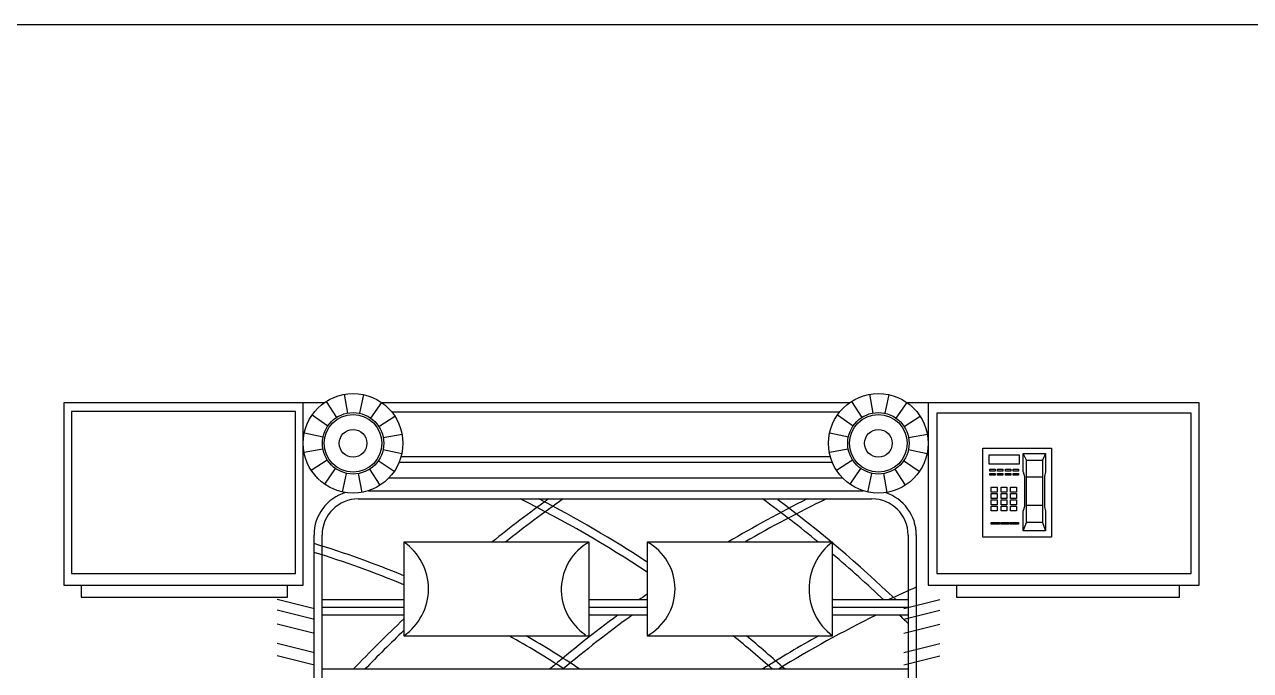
# Model space of a CAD drawing. Header units: millimetres. Extents: x -733 to 20318, y 212 to 20507.
# Drawn here: x 14495 to 17406, y 11263 to 12797 of the extents above; entities that cross this region are included whole.
import ezdxf

# ---------------------------------------------------------------- set-up
doc = ezdxf.new("R2010")
doc.units = ezdxf.units.MM
doc.layers.get('0').update_dxf_attribs({"color": 250})

msp = doc.modelspace()

# ---------------------------------------------------------------- linework, layer by layer
at = {"color": 18, "true_color": 0x000000}
for p, q in [((-732.8, 12796.7), (19593.4, 12796.7)), ((15254, 11918.8), (15262.1, 11874.2)), ((15300.2, 11918), (15290.6, 11873.7)), ((16501.7, 11918.8), (16509.8, 11874.2)), ((16547.8, 11918), (16538.2, 11873.7)), ((14588.4, 11898.6), (14588.4, 11465.6)), ((15206.4, 11898.6), (14588.4, 11898.6)), ((15157, 11465.6), (15157, 11898.6)), ((15211.1, 11901.9), (15235.7, 11863.7)), ((15342.5, 11899.7), (15316.7, 11862.4)), ((16454, 11898.6), (15344, 11898.6)), ((16458.8, 11901.9), (16483.3, 11863.7)), ((16590.1, 11899.7), (16564.3, 11862.4)), ((17284.4, 11898.6), (16591.6, 11898.6)), ((16641.1, 11898.6), (16641.1, 11465.6)), ((17284.4, 11465.6), (17284.4, 11898.6)), ((14606.1, 11878.4), (14606.1, 11493.7)), ((15138.3, 11878.4), (14606.1, 11878.4)), ((15138.3, 11493.7), (15138.3, 11878.4)), ((15178, 11869.8), (15215.3, 11844)), ((15374.6, 11866.5), (15336.5, 11842)), ((16430.3, 11876.1), (15367.7, 11876.1)), ((16425.6, 11869.8), (16462.9, 11844)), ((16622.2, 11866.5), (16584.1, 11842)), ((16661.6, 11873.7), (16661.6, 11493.7)), ((17265.7, 11873.7), (16661.6, 11873.7)), ((17265.7, 11493.7), (17265.7, 11873.7)), ((15159.6, 11827.4), (15203.9, 11817.9)), ((15391.5, 11823.6), (15346.9, 11815.5)), ((16407.3, 11827.4), (16451.6, 11817.9)), ((16639.2, 11823.6), (16594.5, 11815.5)), ((15158.9, 11781.3), (15203.5, 11789.4)), ((15175.8, 11738.4), (15213.9, 11763)), ((15390.8, 11777.5), (15346.4, 11787.1)), ((15389.3, 11771.5), (16408.7, 11771.5)), ((16406.5, 11781.3), (16451.1, 11789.4)), ((16423.4, 11738.4), (16461.6, 11763)), ((16638.4, 11777.5), (16594.1, 11787.1)), ((16874.3, 11762.7), (16866.4, 11778.2)), ((16920, 11778.2), (16912.8, 11762.7)), ((15207.9, 11705.3), (15233.7, 11742.5)), ((15339.3, 11703.1), (15314.7, 11741.2)), ((15372.4, 11735.2), (15335.1, 11761)), ((15384.7, 11757.9), (16413.3, 11757.9)), ((16455.5, 11705.3), (16481.3, 11742.5)), ((16586.9, 11703.1), (16562.3, 11741.2)), ((16620, 11735.2), (16582.8, 11761)), ((16866.4, 11734.9), (16869.6, 11723.6)), ((16920, 11734.9), (16917.6, 11723.6)), ((15250.2, 11686.9), (15259.8, 11731.2)), ((15296.4, 11686.1), (15288.2, 11730.8)), ((16438, 11720.1), (15360, 11720.1)), ((16497.9, 11686.9), (16507.4, 11731.2)), ((16544, 11686.1), (16535.9, 11730.8)), ((16869.6, 11723.6), (16869.6, 11652.7)), ((16874.3, 11722.7), (16912.8, 11722.7)), ((16917.6, 11723.6), (16917.6, 11651.4)), ((15311.5, 11689.9), (16486.5, 11689.9)), ((15287.6, 11670.7), (16507.6, 11670.7)), ((16869.6, 11652.7), (16866.4, 11641.8)), ((16912.8, 11654.8), (16874.3, 11654.8)), ((16917.6, 11651.4), (16920, 11641.8)), ((16866.4, 11595.1), (16874.3, 11614.4)), ((16912.8, 11614.4), (16920, 11595.1)), ((15182.4, 9849.9), (15182.4, 11584.8)), ((15201.7, 9849.9), (15201.7, 11584.8)), ((15836, 11567.8), (15395.9, 11567.8)), ((15395.9, 11567.8), (15395.9, 11345.7)), ((15836, 11345.7), (15836, 11567.8)), ((16413.8, 11567.8), (15973.8, 11567.8)), ((15973.8, 11567.8), (15973.8, 11345.7)), ((16413.8, 11345.7), (16413.8, 11567.8)), ((16593.5, 11584.8), (16593.5, 9849.9)), ((16612.8, 11584.8), (16612.8, 9849.9)), ((14606.1, 11493.7), (15138.3, 11493.7)), ((16661.6, 11493.7), (17265.7, 11493.7)), ((14588.4, 11465.6), (15157, 11465.6)), ((14629.5, 11465.6), (14629.5, 11437.6)), ((15119.8, 11437.6), (15119.8, 11465.6)), ((16641.1, 11465.6), (17284.4, 11465.6)), ((16708.4, 11465.6), (16708.4, 11437.6)), ((17238.2, 11437.6), (17238.2, 11465.6)), ((14629.5, 11437.6), (15119.8, 11437.6)), ((15180.2, 11410), (15094.7, 11431.4)), ((15395.9, 11430.6), (15201.7, 11430.6)), ((15973.8, 11430.6), (15836, 11430.6)), ((16593.5, 11430.6), (16413.8, 11430.6)), ((16583.4, 11410), (16668.9, 11431.4)), ((16708.4, 11437.6), (17238.2, 11437.6)), ((15180.2, 11385), (15094.7, 11406.3)), ((15395.9, 11412.6), (15201.7, 11412.6)), ((15395.9, 11394.6), (15201.7, 11394.6)), ((15973.8, 11412.6), (15836, 11412.6)), ((15973.8, 11394.6), (15836, 11394.6)), ((16593.5, 11412.6), (16413.8, 11412.6)), ((16593.5, 11394.6), (16413.8, 11394.6)), ((16583.4, 11385), (16668.9, 11406.3)), ((15180.2, 11351.6), (15094.7, 11372.9)), ((16583.4, 11351.6), (16668.9, 11372.9)), ((15180.2, 11305.6), (15094.7, 11327)), ((15395.9, 11345.7), (15836, 11345.7)), ((15973.8, 11345.7), (16413.8, 11345.7)), ((16583.4, 11305.6), (16668.9, 11327)), ((15180.2, 11276.4), (15094.7, 11297.7)), ((16583.4, 11276.4), (16668.9, 11297.7)), ((16593.5, 11266.2), (15201.7, 11266.2))]:
    msp.add_line(p, q, dxfattribs=at)
for points in [[(16934, 11580), (16771, 11580), (16771, 11790.8), (16934, 11790.8)], [(16857.1, 11752.9), (16786.1, 11752.9), (16786.1, 11775.4), (16857.1, 11775.4)], [(16800.3, 11736.7), (16787.6, 11736.7), (16787.6, 11741), (16800.3, 11741)], [(16818.7, 11736.7), (16805.9, 11736.7), (16805.9, 11741), (16818.7, 11741)], [(16837, 11736.7), (16824.3, 11736.7), (16824.3, 11741), (16837, 11741)], [(16855.4, 11736.7), (16842.7, 11736.7), (16842.7, 11741), (16855.4, 11741)], [(16912.8, 11614.4), (16874.3, 11614.4), (16874.3, 11762.7), (16912.8, 11762.7)], [(16800.3, 11726.8), (16787.6, 11726.8), (16787.6, 11731.1), (16800.3, 11731.1)], [(16818.7, 11726.8), (16805.9, 11726.8), (16805.9, 11731.1), (16818.7, 11731.1)], [(16837, 11726.8), (16824.3, 11726.8), (16824.3, 11731.1), (16837, 11731.1)], [(16855.4, 11726.8), (16842.7, 11726.8), (16842.7, 11731.1), (16855.4, 11731.1)], [(16804.5, 11686.4), (16790.8, 11686.4), (16790.8, 11698.1), (16804.5, 11698.1)], [(16804.5, 11671.6), (16790.8, 11671.6), (16790.8, 11683.3), (16804.5, 11683.3)], [(16827.9, 11686.4), (16814.1, 11686.4), (16814.1, 11698.1), (16827.9, 11698.1)], [(16827.9, 11671.6), (16814.1, 11671.6), (16814.1, 11683.3), (16827.9, 11683.3)], [(16850.5, 11686.4), (16836.7, 11686.4), (16836.7, 11698.1), (16850.5, 11698.1)], [(16850.5, 11671.6), (16836.7, 11671.6), (16836.7, 11683.3), (16850.5, 11683.3)], [(16804.5, 11656.8), (16790.8, 11656.8), (16790.8, 11668.4), (16804.5, 11668.4)], [(16804.5, 11642), (16790.8, 11642), (16790.8, 11653.6), (16804.5, 11653.6)], [(16827.9, 11656.8), (16814.1, 11656.8), (16814.1, 11668.4), (16827.9, 11668.4)], [(16827.9, 11642), (16814.1, 11642), (16814.1, 11653.6), (16827.9, 11653.6)], [(16850.5, 11656.8), (16836.7, 11656.8), (16836.7, 11668.4), (16850.5, 11668.4)], [(16850.5, 11642), (16836.7, 11642), (16836.7, 11653.6), (16850.5, 11653.6)], [(16810.7, 11610.5), (16790.8, 11610.5), (16790.8, 11614.4), (16810.7, 11614.4)], [(16833.2, 11610.5), (16813.4, 11610.5), (16813.4, 11614.4), (16833.2, 11614.4)], [(16855.8, 11610.5), (16835.9, 11610.5), (16835.9, 11614.4), (16855.8, 11614.4)]]:
    msp.add_lwpolyline(points, close=True, dxfattribs=at)
for points in [[(16866.4, 11734.9), (16866.4, 11778.6)], [(16866.4, 11778.2), (16920, 11778.2), (16920, 11734.9)], [(16866.4, 11594.6), (16866.4, 11641.8)], [(16920, 11641.8), (16920, 11595.1)], [(16920, 11595.1), (16866.4, 11595.1)]]:
    msp.add_lwpolyline(points, dxfattribs=at)
for centre, radius in [((15275.2, 11802.5), 118.2), ((16522.8, 11802.5), 118.2), ((15275.2, 11802.5), 72.9), ((15275.2, 11802.5), 68.4), ((16522.8, 11802.5), 72.9), ((16522.8, 11802.5), 68.4), ((15275.2, 11802.5), 32.8), ((16522.8, 11802.5), 32.8)]:
    msp.add_circle(centre, radius, dxfattribs=at)
for centre, radius, start, end in [((15287.6, 11584.8), 105.2, 106.6008, 180), ((16507.6, 11584.8), 105.2, 0, 72.884), ((15287.6, 11584.8), 85.9, 90, 180), ((17741.4, 8906.1), 3413.2, 125.9065, 128.7549), ((17741.4, 8906.1), 3393.2, 125.4374, 128.3323), ((14478.7, 9256.2), 2693.1, 56.28, 63.704), ((14478.7, 9256.2), 2713.1, 56.5614, 62.8617), ((17741.4, 8906.1), 3093.2, 116.6492, 120.6265), ((17741.4, 8906.1), 3073.2, 115.8963, 119.9907), ((14478.7, 9256.2), 2993.1, 50.5595, 53.7709), ((14478.7, 9256.2), 3013.1, 46.1881, 53.1938), ((16507.6, 11584.8), 85.9, 0, 90), ((14478.7, 9256.2), 2413.1, 67.6607, 73.0451), ((15319.6, 11456.8), 134.7, 304.5027, 55.4973), ((15898.2, 11455.3), 128.6, 118.9736, 236.5977), ((15913.6, 11456.8), 126.3, 298.4619, 61.5381), ((16496.3, 11456.8), 138.3, 126.5959, 233.4041), ((14478.7, 9256.2), 2393.1, 67.4638, 72.8991), ((14478.7, 9256.2), 2993.1, 46.5886, 49.7207), ((17741.4, 8906.1), 3093.2, 124.8528, 125.2995), ((17741.4, 8906.1), 2793.2, 113.8335, 115.3379), ((17741.4, 8906.1), 3413.2, 133.4081, 136.253), ((17741.4, 8906.1), 3093.2, 126.4376, 130.2696), ((17741.4, 8906.1), 3073.2, 125.9295, 129.8274), ((17741.4, 8906.1), 2773.2, 116.1899, 121.6733), ((14478.7, 9256.2), 2993.1, 45.0456, 45.5949), ((17741.4, 8906.1), 3393.2, 133.7284, 135.9288), ((14478.7, 9256.2), 2393.1, 57.129, 60.8219), ((14478.7, 9256.2), 2413.1, 56.4013, 59.9824), ((14478.7, 9256.2), 2693.1, 48.2739, 50.8821), ((14478.7, 9256.2), 2713.1, 47.8025, 50.3656), ((17741.4, 8906.1), 2793.2, 119.1416, 122.3321)]:
    msp.add_arc(centre, radius, start, end, dxfattribs=at)

doc.saveas('drawing.dxf')
